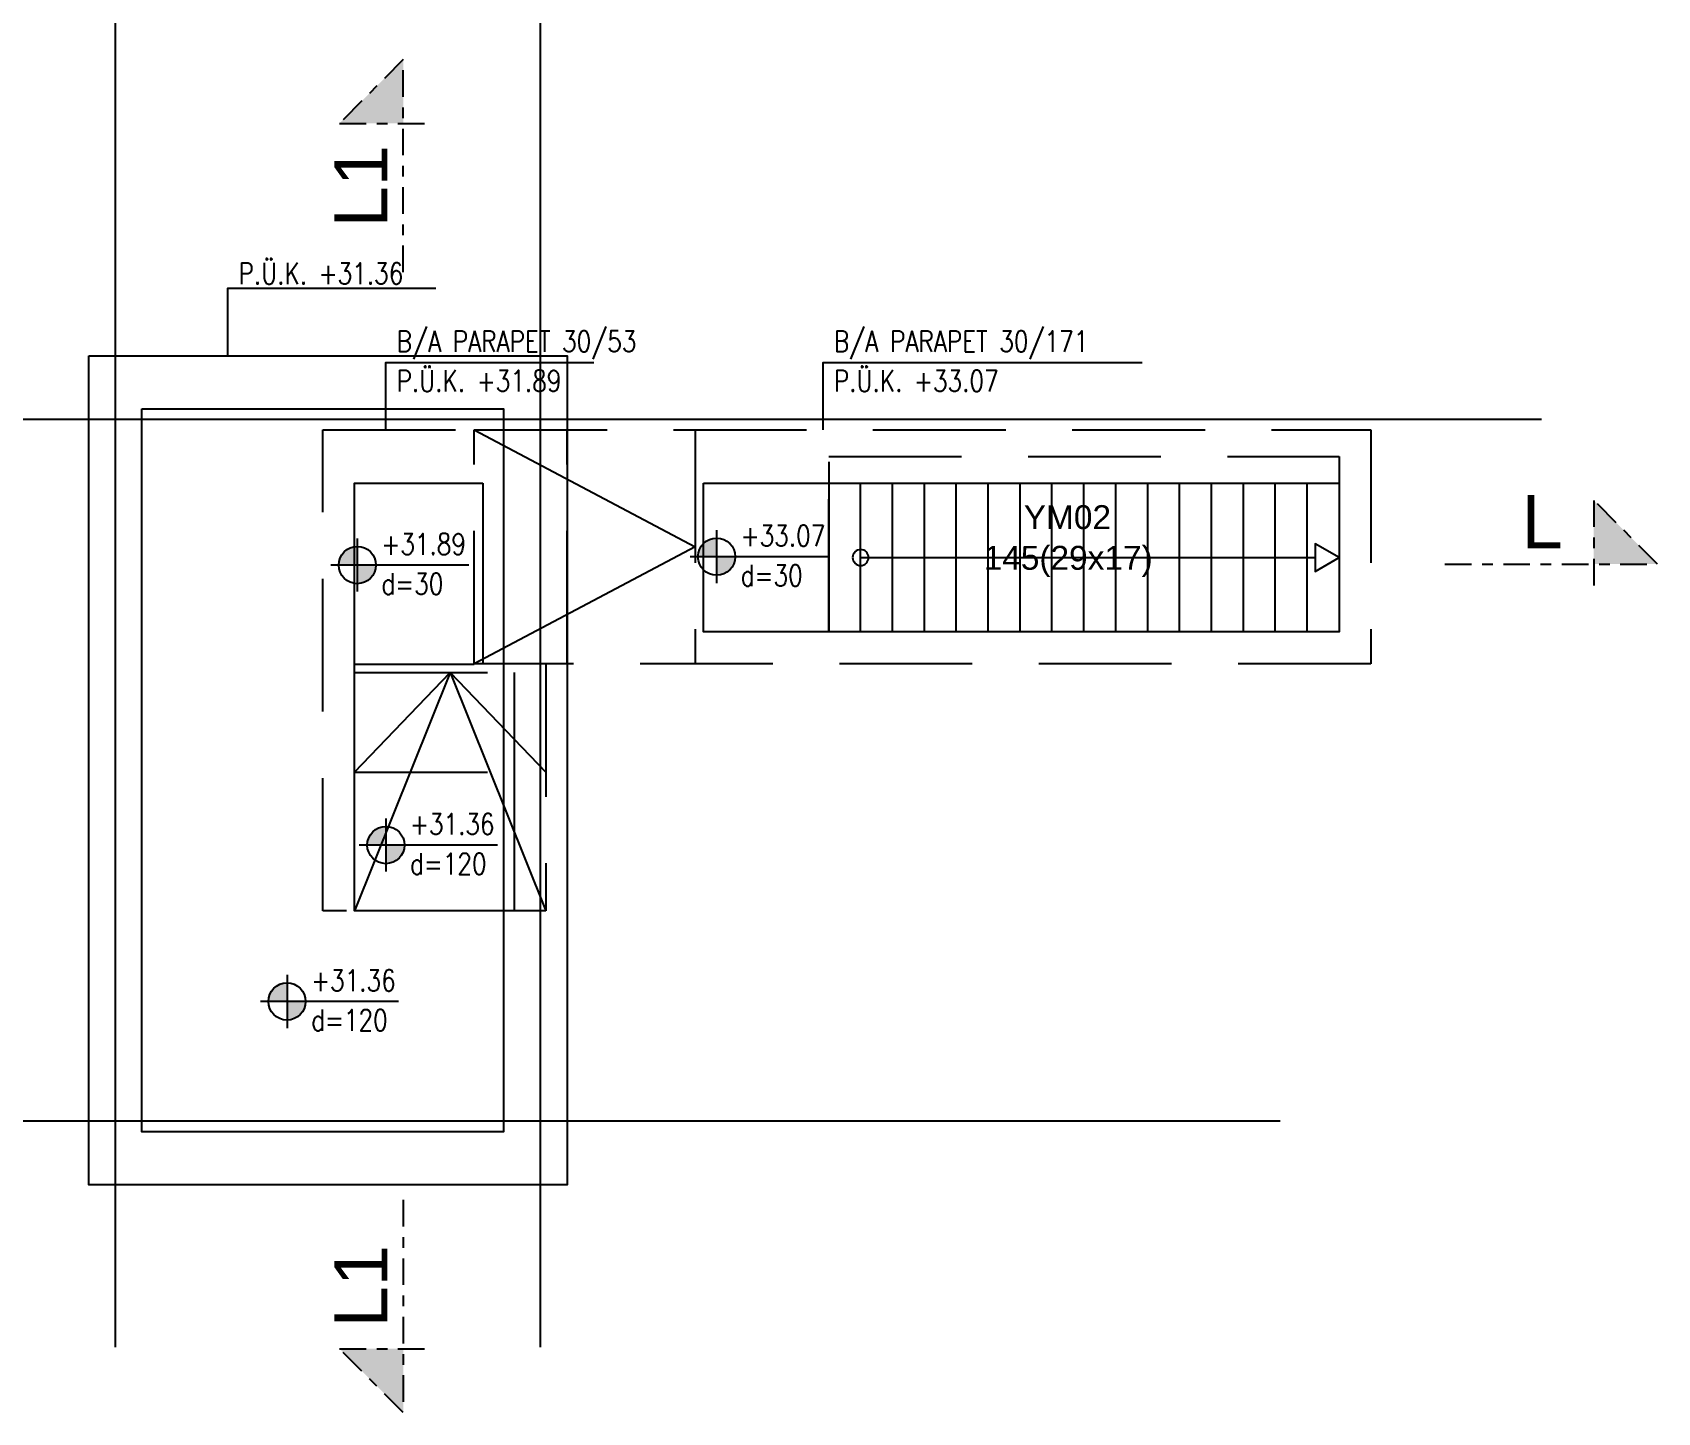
# Model space of a CAD drawing. Header units: millimetres. Extents: x 400382 to 401500, y 4543975 to 4544133.
# Drawn here: x 401412.65 to 401427.94, y 4544030.7 to 4544043.68 of the extents above; entities that cross this region are included whole.
import ezdxf
from ezdxf.enums import TextEntityAlignment as Align

# ---------------------------------------------------------------- set-up
doc = ezdxf.new("R2010")
doc.units = ezdxf.units.MM
for name, pattern in [('AKS', [3, 2.5, -0.25, 0, -0.25]), ('CENTER', [2, 1.25, -0.25, 0.25, -0.25]), ('CONTINU', [0]), ('HIDDEN', [0.375, 0.25, -0.125])]:
    doc.linetypes.add(name, pattern=pattern)
for name, color, linetype in [('aks prota', 2, 'AKS'), ('görünüş prota', 4, 'Continuous'), ('kesit tarama prota', 252, 'Continuous'), ('kiris prota', 6, 'Continuous'), ('merdiven prota', 2, 'Continuous'), ('metraj prota', 2, 'Continuous'), ('not prota', 2, 'Continuous'), ('perde prota', 1, 'Continuous'), ('PRT-MI-ad_dim', 8, 'Continuous'), ('prt-s-taxis', 7, 'Continuous'), ('skesit prota', 7, 'Continuous'), ('st-s_level (kot)', 6, 'Continuous'), ('st-s_levelmark (kot işareti)', 4, 'Continuous'), ('tkesit prota', 7, 'Continuous'), ('tnot prota', 4, 'Continuous')]:
    doc.layers.add(name, color=color, linetype=linetype)
doc.styles.add('Arial', font='Arial.ttf')
doc.styles.add('OLCU', font='romanstw.shx')
doc.styles.add('PRT-MI-a_Arial', font='Arial.ttf', dxfattribs={"height": 30})
doc.styles.add('TNOT', font='romanstw.shx', dxfattribs={"width": 0.8, "height": 250})

# ---------------------------------------------------------------- blocks, each defined once
blk = doc.blocks.new('Stair_Anotation')
at = {"color": 0, "style": 'PRT-MI-a_Arial'}
blk.add_attdef('M.ADI', text='', height=0.2, dxfattribs=at).set_placement((0, 0), align=Align.BOTTOM_CENTER)
blk.add_attdef('BAS.SAYI-(EN-RIHT)', text='', height=0.2, dxfattribs=at).set_placement((0, -0.08), align=Align.TOP_CENTER)
blk = doc.blocks.new('*U47')
at = {"layer": 'metraj prota', "color": 4}
blk.add_lwpolyline([(-450, 0), (-427.5, 13), (-427.5, -13)], close=True, dxfattribs=at)
blk.add_lwpolyline([(0, 0), (-427.5, 0)], dxfattribs=at)
blk.add_circle((0, 0), 7.5, dxfattribs=at)
blk = doc.blocks.new('PLAN_KOT')
at = {"layer": 'st-s_levelmark (kot işareti)'}
h = blk.add_hatch(color=256, dxfattribs=at)
h.paths.add_polyline_path([(0, 17.5, 0.414214), (-17.5, 0), (0, 0)])
h.paths.add_polyline_path([(17.5, 0), (0, 0), (0, -17.5, 0.414214)])
for p, q in [((0, 25), (0, -25)), ((105, 0), (-25, 0))]:
    blk.add_line(p, q, dxfattribs=at)
blk.add_circle((0, 0), 17.5, dxfattribs=at)
at = {"layer": 'st-s_level (kot)', "color": 6, "style": 'OLCU', "width": 0.8}
for tag, p in [('KOT', (22.7, 9.8)), ('DÖŞEME_KALINLIĞI', (22.7, -27.6))]:
    blk.add_attdef(tag, p, '', height=20, dxfattribs=at)

msp = doc.modelspace()

# ---------------------------------------------------------------- hatches: boundary and pattern name
at = {"layer": 'kesit tarama prota'}
h = msp.add_hatch(color=256, dxfattribs=at)
h.dxf.hatch_style = 1
h.paths.add_polyline_path([(401415.541, 4544042.823), (401416.141, 4544043.423), (401416.141, 4544042.823)])
h = msp.add_hatch(color=256, dxfattribs=at)
h.dxf.hatch_style = 1
h.paths.add_polyline_path([(401427.339, 4544039.277), (401427.939, 4544038.677), (401427.339, 4544038.677)])
h = msp.add_hatch(color=256, dxfattribs=at)
h.dxf.hatch_style = 1
h.paths.add_polyline_path([(401415.541, 4544031.296), (401416.141, 4544030.696), (401416.141, 4544031.296)])

# ---------------------------------------------------------------- linework, layer by layer
at = {"layer": 'aks prota', "ltscale": 10}
for p, q in [((401413.433, 4544031.311), (401413.433, 4544055.175)), ((401417.433, 4544031.311), (401417.433, 4544055.175)), ((401426.847, 4544040.038), (401402.105, 4544040.038)), ((401424.388, 4544033.438), (401402.105, 4544033.438))]:
    msp.add_line(p, q, dxfattribs=at)
at = {"layer": 'görünüş prota', "color": 4}
for points in [[(401416.809, 4544039.939), (401418.886, 4544038.839), (401416.809, 4544037.739)], [(401415.683, 4544036.721), (401416.583, 4544037.656), (401417.483, 4544036.721)], [(401416.583, 4544037.656), (401415.683, 4544035.415)], [(401416.583, 4544037.656), (401417.483, 4544035.415)]]:
    msp.add_lwpolyline(points, dxfattribs=at)
at = {"layer": 'kiris prota', "linetype": 'HIDDEN', "ltscale": 5}
for p, q in [((401418.886, 4544039.939), (401418.886, 4544037.739)), ((401415.683, 4544037.656), (401417.183, 4544037.656)), ((401415.683, 4544036.721), (401417.483, 4544036.721))]:
    msp.add_line(p, q, dxfattribs=at)
at = {"layer": 'kiris prota'}
for p, q in [((401416.888, 4544039.439), (401416.888, 4544037.739)), ((401415.683, 4544037.735), (401416.809, 4544037.735))]:
    msp.add_line(p, q, dxfattribs=at)
at = {"layer": 'kiris prota', "linetype": 'HIDDEN', "ltscale": 5}
msp.add_lwpolyline([(401417.483, 4544037.739), (401417.483, 4544035.415), (401415.383, 4544035.415), (401415.383, 4544039.939), (401417.683, 4544039.939)], dxfattribs=at)
for points in [[(401416.809, 4544039.939), (401425.243, 4544039.939), (401425.243, 4544037.739), (401416.809, 4544037.739)], [(401420.143, 4544039.689), (401424.943, 4544039.689), (401424.943, 4544038.039), (401420.143, 4544038.039)]]:
    msp.add_lwpolyline(points, close=True, dxfattribs=at)
at = {"layer": 'kiris prota'}
for points in [[(401420.143, 4544039.639), (401420.143, 4544038.039)], [(401417.183, 4544037.656), (401417.183, 4544035.415), (401415.683, 4544035.415), (401415.683, 4544039.439), (401416.888, 4544039.439)]]:
    msp.add_lwpolyline(points, dxfattribs=at)
msp.add_lwpolyline([(401418.965, 4544039.439), (401424.943, 4544039.439), (401424.943, 4544038.039), (401418.965, 4544038.039)], close=True, dxfattribs=at)
at = {"layer": 'merdiven prota', "linetype": 'HIDDEN', "ltscale": 10}
for p, q in [((401420.443, 4544038.039), (401420.443, 4544039.439)), ((401420.743, 4544038.039), (401420.743, 4544039.439)), ((401421.043, 4544038.039), (401421.043, 4544039.439)), ((401421.343, 4544038.039), (401421.343, 4544039.439)), ((401421.643, 4544038.039), (401421.643, 4544039.439)), ((401421.943, 4544038.039), (401421.943, 4544039.439)), ((401422.243, 4544038.039), (401422.243, 4544039.439)), ((401422.543, 4544038.039), (401422.543, 4544039.439)), ((401422.843, 4544038.039), (401422.843, 4544039.439)), ((401423.143, 4544038.039), (401423.143, 4544039.439)), ((401423.443, 4544038.039), (401423.443, 4544039.439)), ((401423.743, 4544038.039), (401423.743, 4544039.439)), ((401424.043, 4544038.039), (401424.043, 4544039.439)), ((401424.343, 4544038.039), (401424.343, 4544039.439)), ((401424.643, 4544038.039), (401424.643, 4544039.439))]:
    msp.add_line(p, q, dxfattribs=at)
at = {"layer": 'not prota', "ltscale": 0.1}
for points in [[(401414.491, 4544040.638), (401414.491, 4544041.272), (401416.446, 4544041.272)], [(401415.978, 4544039.939), (401415.978, 4544040.573), (401417.932, 4544040.573)], [(401420.091, 4544039.939), (401420.091, 4544040.573), (401423.091, 4544040.573)]]:
    msp.add_lwpolyline(points, dxfattribs=at)
at = {"layer": 'perde prota'}
for points in [[(401413.183, 4544040.638), (401417.683, 4544040.638), (401417.683, 4544032.838), (401413.183, 4544032.838)], [(401413.683, 4544040.138), (401417.083, 4544040.138), (401417.083, 4544033.338), (401413.683, 4544033.338)]]:
    msp.add_lwpolyline(points, close=True, dxfattribs=at)
at = {"layer": 'perde prota', "linetype": 'HIDDEN', "ltscale": 5}
msp.add_lwpolyline([(401417.683, 4544037.739), (401417.683, 4544039.939)], dxfattribs=at)
at = {"layer": 'skesit prota', "linetype": 'CENTER', "ltscale": 0.2}
for p, q in [((401416.141, 4544043.423), (401415.541, 4544042.823)), ((401415.541, 4544042.823), (401416.441, 4544042.823)), ((401427.339, 4544039.277), (401427.339, 4544038.377)), ((401427.939, 4544038.677), (401427.339, 4544039.277)), ((401415.541, 4544031.296), (401416.441, 4544031.296)), ((401416.141, 4544030.696), (401415.541, 4544031.296))]:
    msp.add_line(p, q, dxfattribs=at)
for points in [[(401416.141, 4544041.423), (401416.141, 4544043.423)], [(401425.939, 4544038.677), (401427.939, 4544038.677)], [(401416.141, 4544032.696), (401416.141, 4544030.696)]]:
    msp.add_lwpolyline(points, dxfattribs=at)

# ---------------------------------------------------------------- block references
at = {"layer": 'PRT-MI-ad_dim', "xscale": -0.01, "yscale": 0.01, "zscale": 0.01, "rotation": 359.999999166727}
msp.add_blockref('*U47', (401420.443, 4544038.739), dxfattribs=at)
at = {"layer": 'prt-s-taxis'}
ref = msp.add_blockref('Stair_Anotation', (401422.397, 4544038.939), dxfattribs=dict(at, xscale=-1.125, yscale=1.125, zscale=1.125, rotation=359.999999965357))
ref.add_attrib('M.ADI', 'YM02', dxfattribs={"layer": '0', "color": 0, "height": 0.225, "style": 'PRT-MI-a_Arial'}).set_placement((401422.388, 4544038.939), align=Align.BOTTOM_CENTER)
ref.add_attrib('BAS.SAYI-(EN-RIHT)', '145(29x17)', dxfattribs={"layer": '0', "color": 0, "height": 0.225, "style": 'PRT-MI-a_Arial'}).set_placement((401422.395, 4544038.849), align=Align.TOP_CENTER)
at = {"layer": 'st-s_level (kot)', "linetype": 'CONTINU', "ltscale": 0.1, "xscale": 0.01, "yscale": 0.01, "zscale": 0.01}
for p, values in [((401415.708, 4544038.668), {'KOT': '+31.89', 'DÖŞEME_KALINLIĞI': 'd=30'}), ((401419.088, 4544038.747), {'KOT': '+33.07', 'DÖŞEME_KALINLIĞI': 'd=30'}), ((401415.977, 4544036.034), {'KOT': '+31.36', 'DÖŞEME_KALINLIĞI': 'd=120'}), ((401415.047, 4544034.563), {'KOT': '+31.36', 'DÖŞEME_KALINLIĞI': 'd=120'})]:
    msp.add_blockref('PLAN_KOT', p, dxfattribs=at).add_auto_attribs(values)

# ---------------------------------------------------------------- texts
at = {"layer": 'tkesit prota', "style": 'Arial'}
for p in [(401415.991, 4544041.844), (401415.991, 4544031.496)]:
    msp.add_text('L1', height=0.5, rotation=90, dxfattribs=at).set_placement(p)
msp.add_text('L', height=0.5, dxfattribs=at).set_placement((401426.659, 4544038.827))
at = {"layer": 'tnot prota', "style": 'TNOT', "width": 0.8}
for s, p in [('P.Ü.K. +31.36', (401414.591, 4544041.412)), ('B/A PARAPET 30/53', (401416.078, 4544040.773)), ('B/A PARAPET 30/171', (401420.191, 4544040.773)), ('P.Ü.K. +31.89', (401416.078, 4544040.401)), ('P.Ü.K. +33.07', (401420.191, 4544040.401))]:
    msp.add_text(s, height=0.2, dxfattribs=at).set_placement(p, align=Align.MIDDLE_LEFT)

doc.saveas('drawing.dxf')
